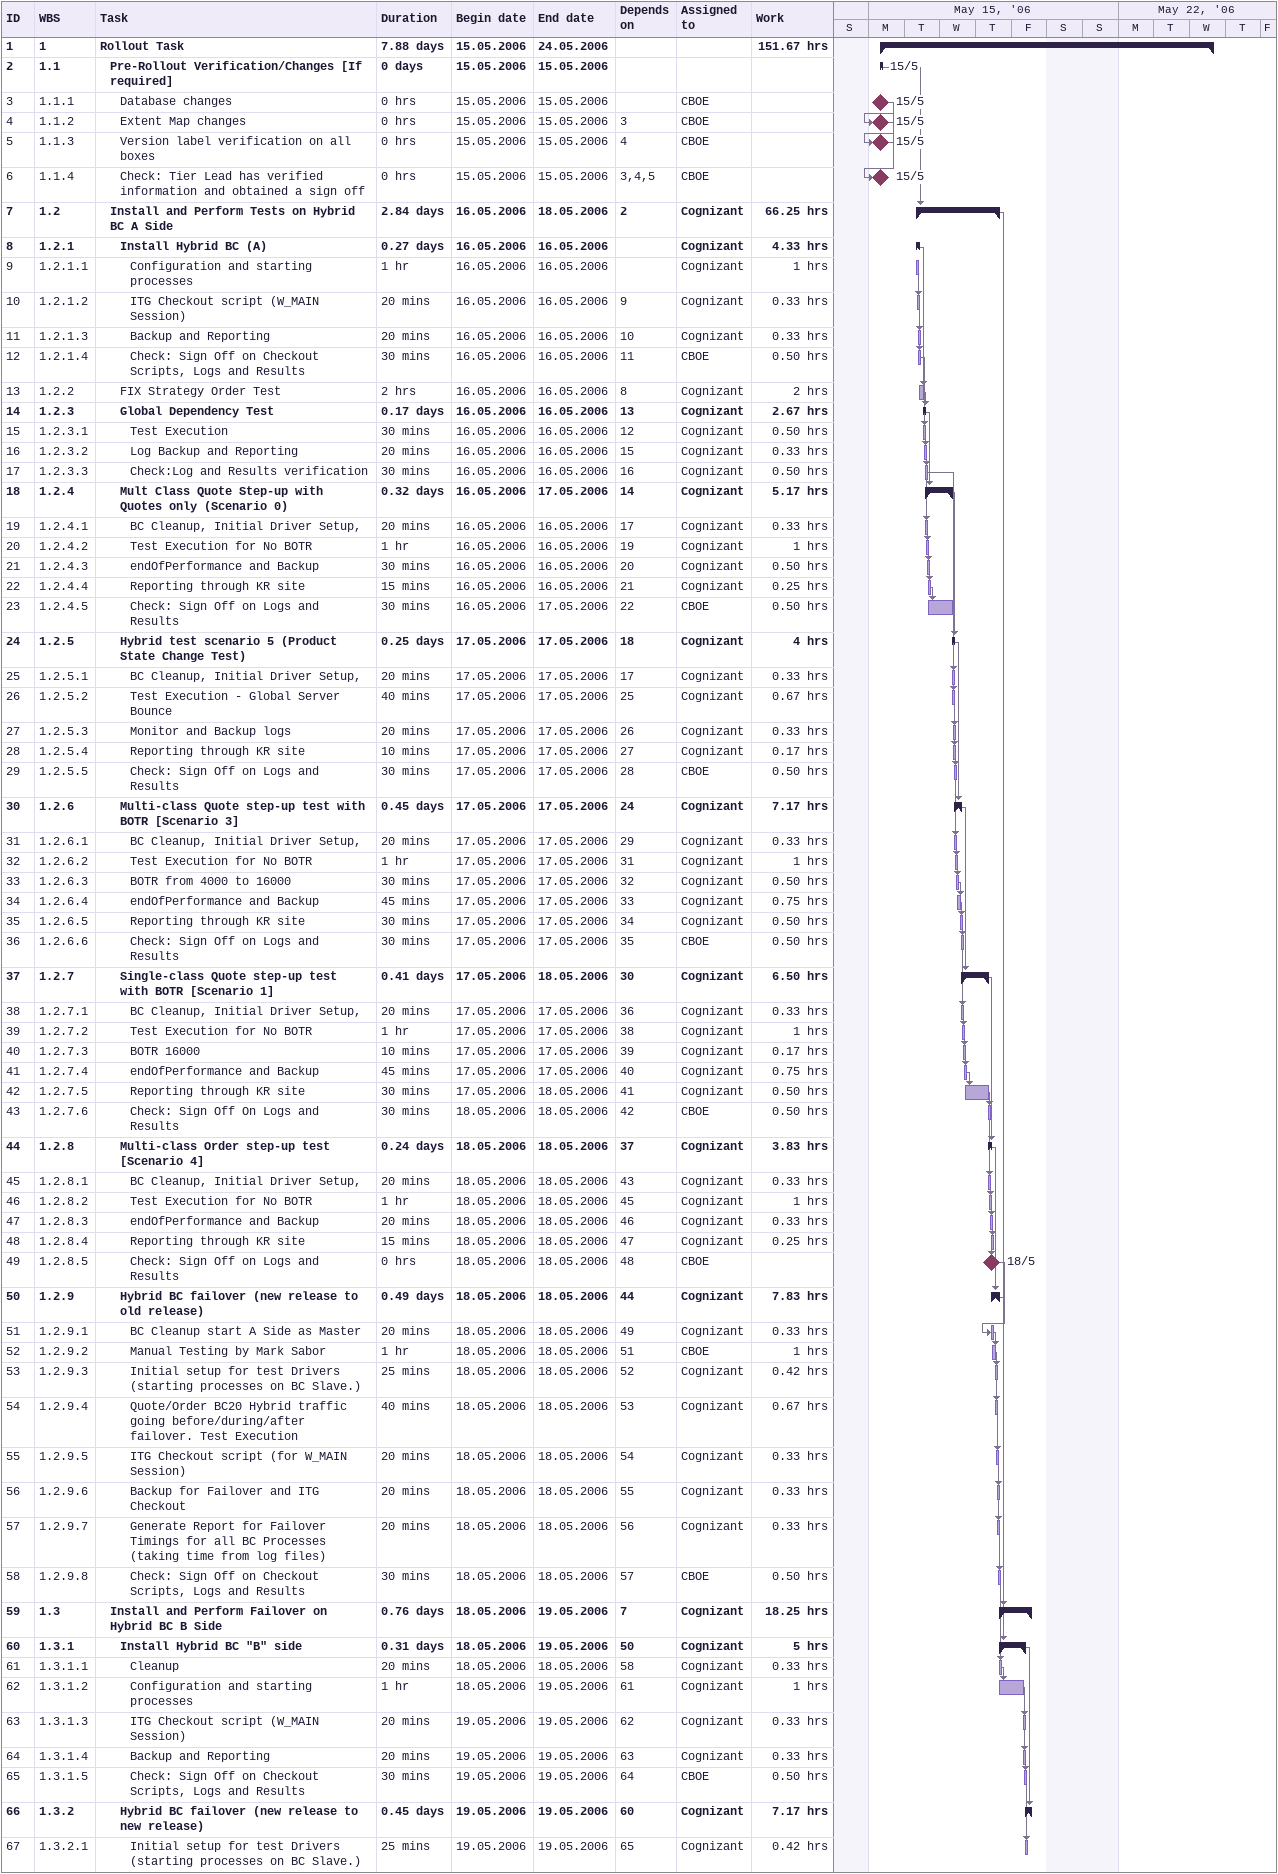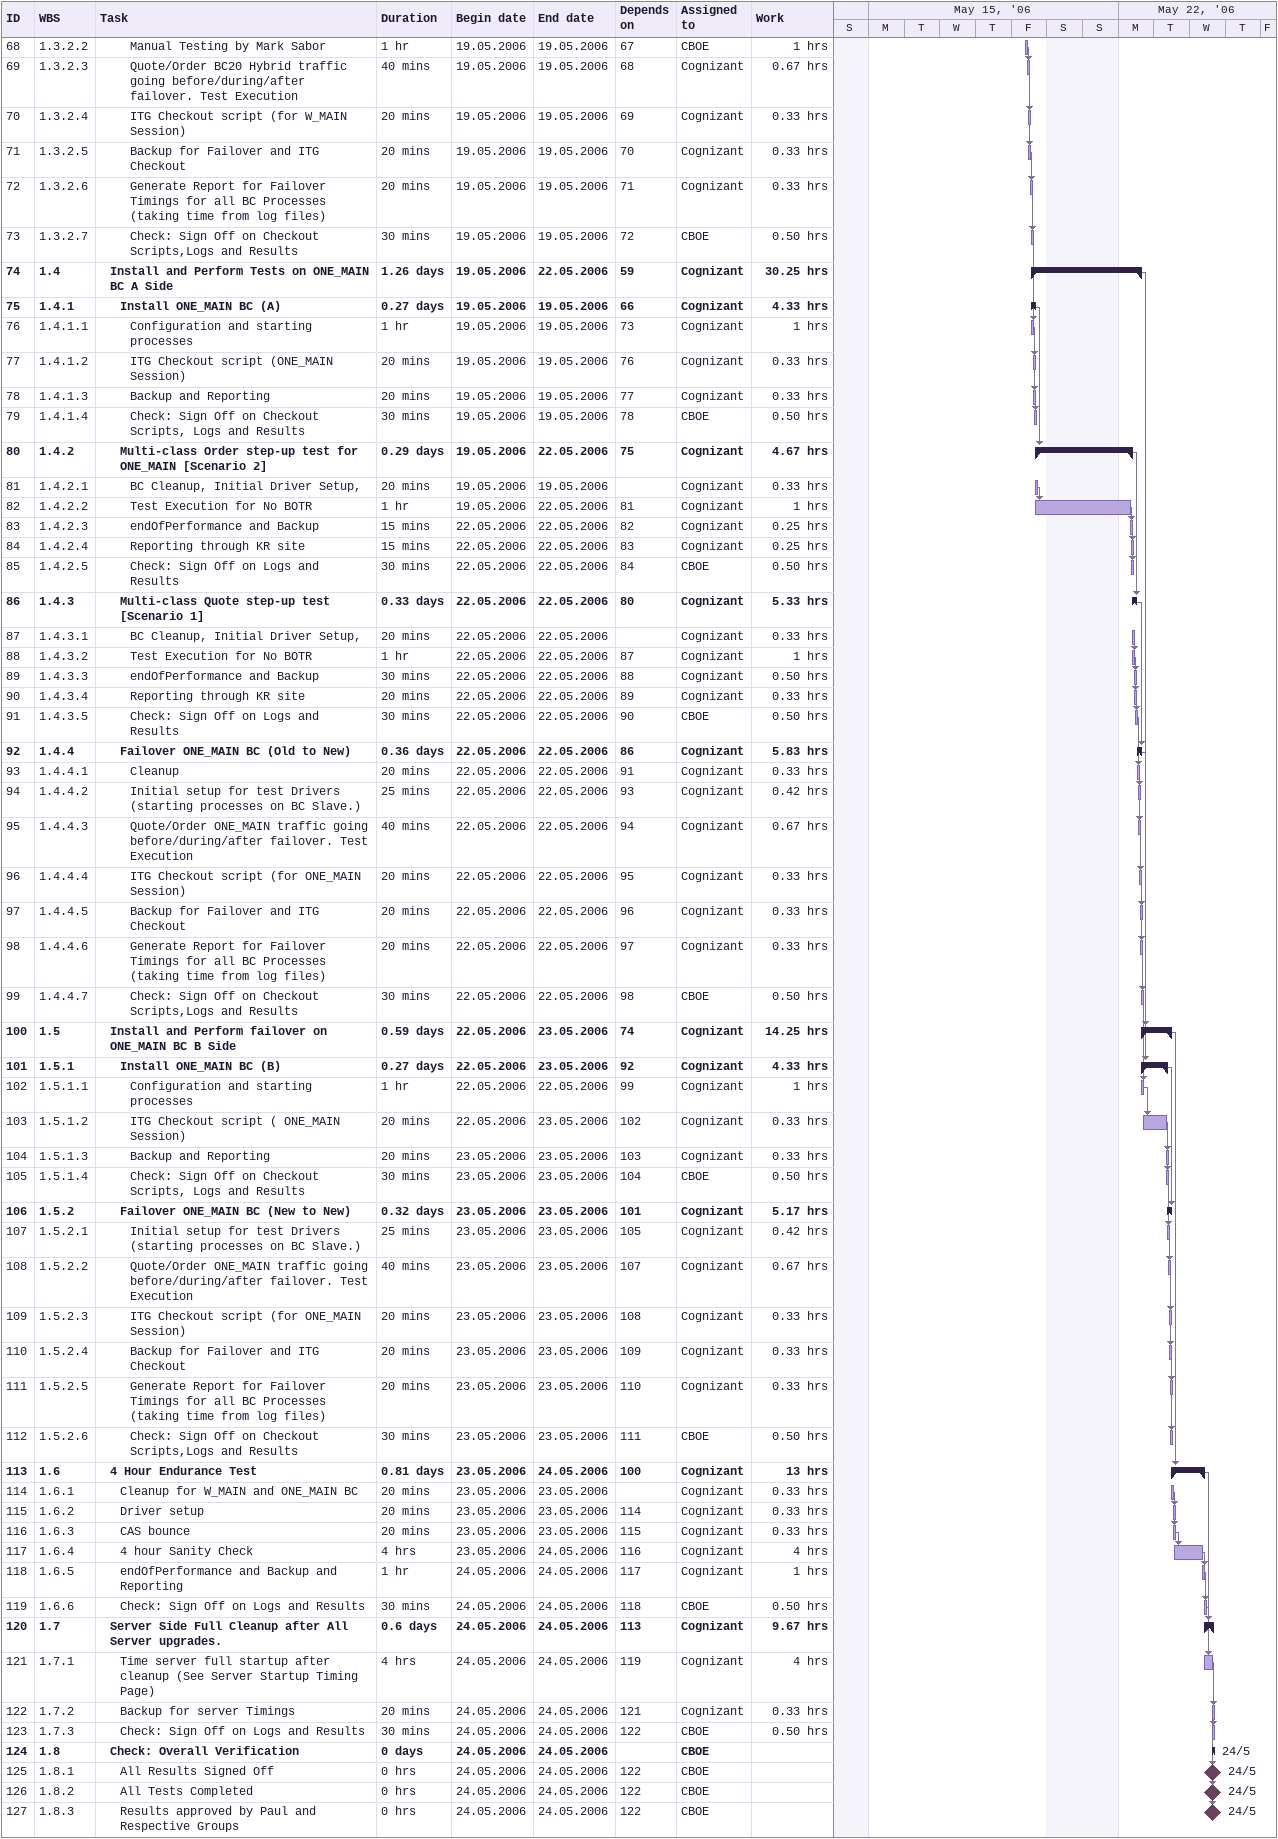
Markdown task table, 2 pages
| ID | WBS | Task | Duration | Start | Finish | Predecessors | Resources | Work (h) |
|---|---|---|---|---|---|---|---|---|
| 1 | 1 | **Rollout Task** | 7.88d | 2006-05-15 | 2006-05-24 |  |  | 151.67 |
| 2 | 1.1 | **Pre-Rollout Verification/Changes [If required]** | 0d | 2006-05-15 | 2006-05-15 |  |  |  |
| 3 | 1.1.1 | Database changes | 0h | 2006-05-15 | 2006-05-15 |  | CBOE |  |
| 4 | 1.1.2 | Extent Map changes | 0h | 2006-05-15 | 2006-05-15 | 3 | CBOE |  |
| 5 | 1.1.3 | Version label verification on all boxes | 0h | 2006-05-15 | 2006-05-15 | 4 | CBOE |  |
| 6 | 1.1.4 | Check: Tier Lead has verified information and obtained a sign off | 0h | 2006-05-15 | 2006-05-15 | 3, 4, 5 | CBOE |  |
| 7 | 1.2 | **Install and Perform Tests on Hybrid BC A Side** | 2.84d | 2006-05-16 | 2006-05-18 | 2 | Cognizant | 66.25 |
| 8 | 1.2.1 | **Install Hybrid BC (A)** | 0.27d | 2006-05-16 | 2006-05-16 |  | Cognizant | 4.33 |
| 9 | 1.2.1.1 | Configuration and starting processes | 1h | 2006-05-16 | 2006-05-16 |  | Cognizant | 1 |
| 10 | 1.2.1.2 | ITG Checkout script (W_MAIN Session) | 20min | 2006-05-16 | 2006-05-16 | 9 | Cognizant | 0.33 |
| 11 | 1.2.1.3 | Backup and Reporting | 20min | 2006-05-16 | 2006-05-16 | 10 | Cognizant | 0.33 |
| 12 | 1.2.1.4 | Check: Sign Off on Checkout Scripts, Logs and Results | 30min | 2006-05-16 | 2006-05-16 | 11 | CBOE | 0.50 |
| 13 | 1.2.2 | FIX Strategy Order Test | 2h | 2006-05-16 | 2006-05-16 | 8 | Cognizant | 2 |
| 14 | 1.2.3 | **Global Dependency Test** | 0.17d | 2006-05-16 | 2006-05-16 | 13 | Cognizant | 2.67 |
| 15 | 1.2.3.1 | Test Execution | 30min | 2006-05-16 | 2006-05-16 | 12 | Cognizant | 0.50 |
| 16 | 1.2.3.2 | Log Backup and Reporting | 20min | 2006-05-16 | 2006-05-16 | 15 | Cognizant | 0.33 |
| 17 | 1.2.3.3 | Check:Log and Results verification | 30min | 2006-05-16 | 2006-05-16 | 16 | Cognizant | 0.50 |
| 18 | 1.2.4 | **Mult Class Quote Step-up with Quotes only (Scenario 0)** | 0.32d | 2006-05-16 | 2006-05-17 | 14 | Cognizant | 5.17 |
| 19 | 1.2.4.1 | BC Cleanup, Initial Driver Setup, | 20min | 2006-05-16 | 2006-05-16 | 17 | Cognizant | 0.33 |
| 20 | 1.2.4.2 | Test Execution for No BOTR | 1h | 2006-05-16 | 2006-05-16 | 19 | Cognizant | 1 |
| 21 | 1.2.4.3 | endOfPerformance and Backup | 30min | 2006-05-16 | 2006-05-16 | 20 | Cognizant | 0.50 |
| 22 | 1.2.4.4 | Reporting through KR site | 15min | 2006-05-16 | 2006-05-16 | 21 | Cognizant | 0.25 |
| 23 | 1.2.4.5 | Check: Sign Off on Logs and Results | 30min | 2006-05-16 | 2006-05-17 | 22 | CBOE | 0.50 |
| 24 | 1.2.5 | **Hybrid test scenario 5 (Product State Change Test)** | 0.25d | 2006-05-17 | 2006-05-17 | 18 | Cognizant | 4 |
| 25 | 1.2.5.1 | BC Cleanup, Initial Driver Setup, | 20min | 2006-05-17 | 2006-05-17 | 17 | Cognizant | 0.33 |
| 26 | 1.2.5.2 | Test Execution - Global Server Bounce | 40min | 2006-05-17 | 2006-05-17 | 25 | Cognizant | 0.67 |
| 27 | 1.2.5.3 | Monitor and Backup logs | 20min | 2006-05-17 | 2006-05-17 | 26 | Cognizant | 0.33 |
| 28 | 1.2.5.4 | Reporting through KR site | 10min | 2006-05-17 | 2006-05-17 | 27 | Cognizant | 0.17 |
| 29 | 1.2.5.5 | Check: Sign Off on Logs and Results | 30min | 2006-05-17 | 2006-05-17 | 28 | CBOE | 0.50 |
| 30 | 1.2.6 | **Multi-class Quote step-up test with BOTR [Scenario 3]** | 0.45d | 2006-05-17 | 2006-05-17 | 24 | Cognizant | 7.17 |
| 31 | 1.2.6.1 | BC Cleanup, Initial Driver Setup, | 20min | 2006-05-17 | 2006-05-17 | 29 | Cognizant | 0.33 |
| 32 | 1.2.6.2 | Test Execution for No BOTR | 1h | 2006-05-17 | 2006-05-17 | 31 | Cognizant | 1 |
| 33 | 1.2.6.3 | BOTR from 4000 to 16000 | 30min | 2006-05-17 | 2006-05-17 | 32 | Cognizant | 0.50 |
| 34 | 1.2.6.4 | endOfPerformance and Backup | 45min | 2006-05-17 | 2006-05-17 | 33 | Cognizant | 0.75 |
| 35 | 1.2.6.5 | Reporting through KR site | 30min | 2006-05-17 | 2006-05-17 | 34 | Cognizant | 0.50 |
| 36 | 1.2.6.6 | Check: Sign Off on Logs and Results | 30min | 2006-05-17 | 2006-05-17 | 35 | CBOE | 0.50 |
| 37 | 1.2.7 | **Single-class Quote step-up test with BOTR [Scenario 1]** | 0.41d | 2006-05-17 | 2006-05-18 | 30 | Cognizant | 6.50 |
| 38 | 1.2.7.1 | BC Cleanup, Initial Driver Setup, | 20min | 2006-05-17 | 2006-05-17 | 36 | Cognizant | 0.33 |
| 39 | 1.2.7.2 | Test Execution for No BOTR | 1h | 2006-05-17 | 2006-05-17 | 38 | Cognizant | 1 |
| 40 | 1.2.7.3 | BOTR 16000 | 10min | 2006-05-17 | 2006-05-17 | 39 | Cognizant | 0.17 |
| 41 | 1.2.7.4 | endOfPerformance and Backup | 45min | 2006-05-17 | 2006-05-17 | 40 | Cognizant | 0.75 |
| 42 | 1.2.7.5 | Reporting through KR site | 30min | 2006-05-17 | 2006-05-18 | 41 | Cognizant | 0.50 |
| 43 | 1.2.7.6 | Check: Sign Off On Logs and Results | 30min | 2006-05-18 | 2006-05-18 | 42 | CBOE | 0.50 |
| 44 | 1.2.8 | **Multi-class Order step-up test [Scenario 4]** | 0.24d | 2006-05-18 | 2006-05-18 | 37 | Cognizant | 3.83 |
| 45 | 1.2.8.1 | BC Cleanup, Initial Driver Setup, | 20min | 2006-05-18 | 2006-05-18 | 43 | Cognizant | 0.33 |
| 46 | 1.2.8.2 | Test Execution for No BOTR | 1h | 2006-05-18 | 2006-05-18 | 45 | Cognizant | 1 |
| 47 | 1.2.8.3 | endOfPerformance and Backup | 20min | 2006-05-18 | 2006-05-18 | 46 | Cognizant | 0.33 |
| 48 | 1.2.8.4 | Reporting through KR site | 15min | 2006-05-18 | 2006-05-18 | 47 | Cognizant | 0.25 |
| 49 | 1.2.8.5 | Check: Sign Off on Logs and Results | 0h | 2006-05-18 | 2006-05-18 | 48 | CBOE |  |
| 50 | 1.2.9 | **Hybrid BC failover (new release to old release)** | 0.49d | 2006-05-18 | 2006-05-18 | 44 | Cognizant | 7.83 |
| 51 | 1.2.9.1 | BC Cleanup start A Side as Master | 20min | 2006-05-18 | 2006-05-18 | 49 | Cognizant | 0.33 |
| 52 | 1.2.9.2 | Manual Testing by Mark Sabor | 1h | 2006-05-18 | 2006-05-18 | 51 | CBOE | 1 |
| 53 | 1.2.9.3 | Initial setup for test Drivers (starting processes on BC Slave.) | 25min | 2006-05-18 | 2006-05-18 | 52 | Cognizant | 0.42 |
| 54 | 1.2.9.4 | Quote/Order BC20 Hybrid traffic going before/during/after failover. Test Execution | 40min | 2006-05-18 | 2006-05-18 | 53 | Cognizant | 0.67 |
| 55 | 1.2.9.5 | ITG Checkout script (for W_MAIN Session) | 20min | 2006-05-18 | 2006-05-18 | 54 | Cognizant | 0.33 |
| 56 | 1.2.9.6 | Backup for Failover and ITG Checkout | 20min | 2006-05-18 | 2006-05-18 | 55 | Cognizant | 0.33 |
| 57 | 1.2.9.7 | Generate Report for Failover Timings for all BC Processes (taking time from log files) | 20min | 2006-05-18 | 2006-05-18 | 56 | Cognizant | 0.33 |
| 58 | 1.2.9.8 | Check: Sign Off on Checkout Scripts, Logs and Results | 30min | 2006-05-18 | 2006-05-18 | 57 | CBOE | 0.50 |
| 59 | 1.3 | **Install and Perform Failover on Hybrid BC B Side** | 0.76d | 2006-05-18 | 2006-05-19 | 7 | Cognizant | 18.25 |
| 60 | 1.3.1 | **Install Hybrid BC "B" side** | 0.31d | 2006-05-18 | 2006-05-19 | 50 | Cognizant | 5 |
| 61 | 1.3.1.1 | Cleanup | 20min | 2006-05-18 | 2006-05-18 | 58 | Cognizant | 0.33 |
| 62 | 1.3.1.2 | Configuration and starting processes | 1h | 2006-05-18 | 2006-05-19 | 61 | Cognizant | 1 |
| 63 | 1.3.1.3 | ITG Checkout script (W_MAIN Session) | 20min | 2006-05-19 | 2006-05-19 | 62 | Cognizant | 0.33 |
| 64 | 1.3.1.4 | Backup and Reporting | 20min | 2006-05-19 | 2006-05-19 | 63 | Cognizant | 0.33 |
| 65 | 1.3.1.5 | Check: Sign Off on Checkout Scripts, Logs and Results | 30min | 2006-05-19 | 2006-05-19 | 64 | CBOE | 0.50 |
| 66 | 1.3.2 | **Hybrid BC failover (new release to new release)** | 0.45d | 2006-05-19 | 2006-05-19 | 60 | Cognizant | 7.17 |
| 67 | 1.3.2.1 | Initial setup for test Drivers (starting processes on BC Slave.) | 25min | 2006-05-19 | 2006-05-19 | 65 | Cognizant | 0.42 |
| 68 | 1.3.2.2 | Manual Testing by Mark Sabor | 1h | 2006-05-19 | 2006-05-19 | 67 | CBOE | 1 |
| 69 | 1.3.2.3 | Quote/Order BC20 Hybrid traffic going before/during/after failover. Test Execution | 40min | 2006-05-19 | 2006-05-19 | 68 | Cognizant | 0.67 |
| 70 | 1.3.2.4 | ITG Checkout script (for W_MAIN Session) | 20min | 2006-05-19 | 2006-05-19 | 69 | Cognizant | 0.33 |
| 71 | 1.3.2.5 | Backup for Failover and ITG Checkout | 20min | 2006-05-19 | 2006-05-19 | 70 | Cognizant | 0.33 |
| 72 | 1.3.2.6 | Generate Report for Failover Timings for all BC Processes (taking time from log files) | 20min | 2006-05-19 | 2006-05-19 | 71 | Cognizant | 0.33 |
| 73 | 1.3.2.7 | Check: Sign Off on Checkout Scripts,Logs and Results | 30min | 2006-05-19 | 2006-05-19 | 72 | CBOE | 0.50 |
| 74 | 1.4 | **Install and Perform Tests on ONE_MAIN BC A Side** | 1.26d | 2006-05-19 | 2006-05-22 | 59 | Cognizant | 30.25 |
| 75 | 1.4.1 | **Install ONE_MAIN BC (A)** | 0.27d | 2006-05-19 | 2006-05-19 | 66 | Cognizant | 4.33 |
| 76 | 1.4.1.1 | Configuration and starting processes | 1h | 2006-05-19 | 2006-05-19 | 73 | Cognizant | 1 |
| 77 | 1.4.1.2 | ITG Checkout script (ONE_MAIN Session) | 20min | 2006-05-19 | 2006-05-19 | 76 | Cognizant | 0.33 |
| 78 | 1.4.1.3 | Backup and Reporting | 20min | 2006-05-19 | 2006-05-19 | 77 | Cognizant | 0.33 |
| 79 | 1.4.1.4 | Check: Sign Off on Checkout Scripts, Logs and Results | 30min | 2006-05-19 | 2006-05-19 | 78 | CBOE | 0.50 |
| 80 | 1.4.2 | **Multi-class Order step-up test for ONE_MAIN [Scenario 2]** | 0.29d | 2006-05-19 | 2006-05-22 | 75 | Cognizant | 4.67 |
| 81 | 1.4.2.1 | BC Cleanup, Initial Driver Setup, | 20min | 2006-05-19 | 2006-05-19 |  | Cognizant | 0.33 |
| 82 | 1.4.2.2 | Test Execution for No BOTR | 1h | 2006-05-19 | 2006-05-22 | 81 | Cognizant | 1 |
| 83 | 1.4.2.3 | endOfPerformance and Backup | 15min | 2006-05-22 | 2006-05-22 | 82 | Cognizant | 0.25 |
| 84 | 1.4.2.4 | Reporting through KR site | 15min | 2006-05-22 | 2006-05-22 | 83 | Cognizant | 0.25 |
| 85 | 1.4.2.5 | Check: Sign Off on Logs and Results | 30min | 2006-05-22 | 2006-05-22 | 84 | CBOE | 0.50 |
| 86 | 1.4.3 | **Multi-class Quote step-up test [Scenario 1]** | 0.33d | 2006-05-22 | 2006-05-22 | 80 | Cognizant | 5.33 |
| 87 | 1.4.3.1 | BC Cleanup, Initial Driver Setup, | 20min | 2006-05-22 | 2006-05-22 |  | Cognizant | 0.33 |
| 88 | 1.4.3.2 | Test Execution for No BOTR | 1h | 2006-05-22 | 2006-05-22 | 87 | Cognizant | 1 |
| 89 | 1.4.3.3 | endOfPerformance and Backup | 30min | 2006-05-22 | 2006-05-22 | 88 | Cognizant | 0.50 |
| 90 | 1.4.3.4 | Reporting through KR site | 20min | 2006-05-22 | 2006-05-22 | 89 | Cognizant | 0.33 |
| 91 | 1.4.3.5 | Check: Sign Off on Logs and Results | 30min | 2006-05-22 | 2006-05-22 | 90 | CBOE | 0.50 |
| 92 | 1.4.4 | **Failover ONE_MAIN BC (Old to New)** | 0.36d | 2006-05-22 | 2006-05-22 | 86 | Cognizant | 5.83 |
| 93 | 1.4.4.1 | Cleanup | 20min | 2006-05-22 | 2006-05-22 | 91 | Cognizant | 0.33 |
| 94 | 1.4.4.2 | Initial setup for test Drivers (starting processes on BC Slave.) | 25min | 2006-05-22 | 2006-05-22 | 93 | Cognizant | 0.42 |
| 95 | 1.4.4.3 | Quote/Order ONE_MAIN traffic going before/during/after failover. Test Execution | 40min | 2006-05-22 | 2006-05-22 | 94 | Cognizant | 0.67 |
| 96 | 1.4.4.4 | ITG Checkout script (for ONE_MAIN Session) | 20min | 2006-05-22 | 2006-05-22 | 95 | Cognizant | 0.33 |
| 97 | 1.4.4.5 | Backup for Failover and ITG Checkout | 20min | 2006-05-22 | 2006-05-22 | 96 | Cognizant | 0.33 |
| 98 | 1.4.4.6 | Generate Report for Failover Timings for all BC Processes (taking time from log files) | 20min | 2006-05-22 | 2006-05-22 | 97 | Cognizant | 0.33 |
| 99 | 1.4.4.7 | Check: Sign Off on Checkout Scripts,Logs and Results | 30min | 2006-05-22 | 2006-05-22 | 98 | CBOE | 0.50 |
| 100 | 1.5 | **Install and Perform failover on ONE_MAIN BC B Side** | 0.59d | 2006-05-22 | 2006-05-23 | 74 | Cognizant | 14.25 |
| 101 | 1.5.1 | **Install ONE_MAIN BC (B)** | 0.27d | 2006-05-22 | 2006-05-23 | 92 | Cognizant | 4.33 |
| 102 | 1.5.1.1 | Configuration and starting processes | 1h | 2006-05-22 | 2006-05-22 | 99 | Cognizant | 1 |
| 103 | 1.5.1.2 | ITG Checkout script ( ONE_MAIN Session) | 20min | 2006-05-22 | 2006-05-23 | 102 | Cognizant | 0.33 |
| 104 | 1.5.1.3 | Backup and Reporting | 20min | 2006-05-23 | 2006-05-23 | 103 | Cognizant | 0.33 |
| 105 | 1.5.1.4 | Check: Sign Off on Checkout Scripts, Logs and Results | 30min | 2006-05-23 | 2006-05-23 | 104 | CBOE | 0.50 |
| 106 | 1.5.2 | **Failover ONE_MAIN BC (New to New)** | 0.32d | 2006-05-23 | 2006-05-23 | 101 | Cognizant | 5.17 |
| 107 | 1.5.2.1 | Initial setup for test Drivers (starting processes on BC Slave.) | 25min | 2006-05-23 | 2006-05-23 | 105 | Cognizant | 0.42 |
| 108 | 1.5.2.2 | Quote/Order ONE_MAIN traffic going before/during/after failover. Test Execution | 40min | 2006-05-23 | 2006-05-23 | 107 | Cognizant | 0.67 |
| 109 | 1.5.2.3 | ITG Checkout script (for ONE_MAIN Session) | 20min | 2006-05-23 | 2006-05-23 | 108 | Cognizant | 0.33 |
| 110 | 1.5.2.4 | Backup for Failover and ITG Checkout | 20min | 2006-05-23 | 2006-05-23 | 109 | Cognizant | 0.33 |
| 111 | 1.5.2.5 | Generate Report for Failover Timings for all BC Processes (taking time from log files) | 20min | 2006-05-23 | 2006-05-23 | 110 | Cognizant | 0.33 |
| 112 | 1.5.2.6 | Check: Sign Off on Checkout Scripts,Logs and Results | 30min | 2006-05-23 | 2006-05-23 | 111 | CBOE | 0.50 |
| 113 | 1.6 | **4 Hour Endurance Test** | 0.81d | 2006-05-23 | 2006-05-24 | 100 | Cognizant | 13 |
| 114 | 1.6.1 | Cleanup for W_MAIN and ONE_MAIN BC | 20min | 2006-05-23 | 2006-05-23 |  | Cognizant | 0.33 |
| 115 | 1.6.2 | Driver setup | 20min | 2006-05-23 | 2006-05-23 | 114 | Cognizant | 0.33 |
| 116 | 1.6.3 | CAS bounce | 20min | 2006-05-23 | 2006-05-23 | 115 | Cognizant | 0.33 |
| 117 | 1.6.4 | 4 hour Sanity Check | 4h | 2006-05-23 | 2006-05-24 | 116 | Cognizant | 4 |
| 118 | 1.6.5 | endOfPerformance and Backup and Reporting | 1h | 2006-05-24 | 2006-05-24 | 117 | Cognizant | 1 |
| 119 | 1.6.6 | Check: Sign Off on Logs and Results | 30min | 2006-05-24 | 2006-05-24 | 118 | CBOE | 0.50 |
| 120 | 1.7 | **Server Side Full Cleanup after All Server upgrades.** | 0.6d | 2006-05-24 | 2006-05-24 | 113 | Cognizant | 9.67 |
| 121 | 1.7.1 | Time server full startup after cleanup (See Server Startup Timing Page) | 4h | 2006-05-24 | 2006-05-24 | 119 | Cognizant | 4 |
| 122 | 1.7.2 | Backup for server Timings | 20min | 2006-05-24 | 2006-05-24 | 121 | Cognizant | 0.33 |
| 123 | 1.7.3 | Check: Sign Off on Logs and Results | 30min | 2006-05-24 | 2006-05-24 | 122 | CBOE | 0.50 |
| 124 | 1.8 | **Check: Overall Verification** | 0d | 2006-05-24 | 2006-05-24 |  | CBOE |  |
| 125 | 1.8.1 | All Results Signed Off | 0h | 2006-05-24 | 2006-05-24 | 122 | CBOE |  |
| 126 | 1.8.2 | All Tests Completed | 0h | 2006-05-24 | 2006-05-24 | 122 | CBOE |  |
| 127 | 1.8.3 | Results approved by Paul and Respective Groups | 0h | 2006-05-24 | 2006-05-24 | 122 | CBOE |  |
